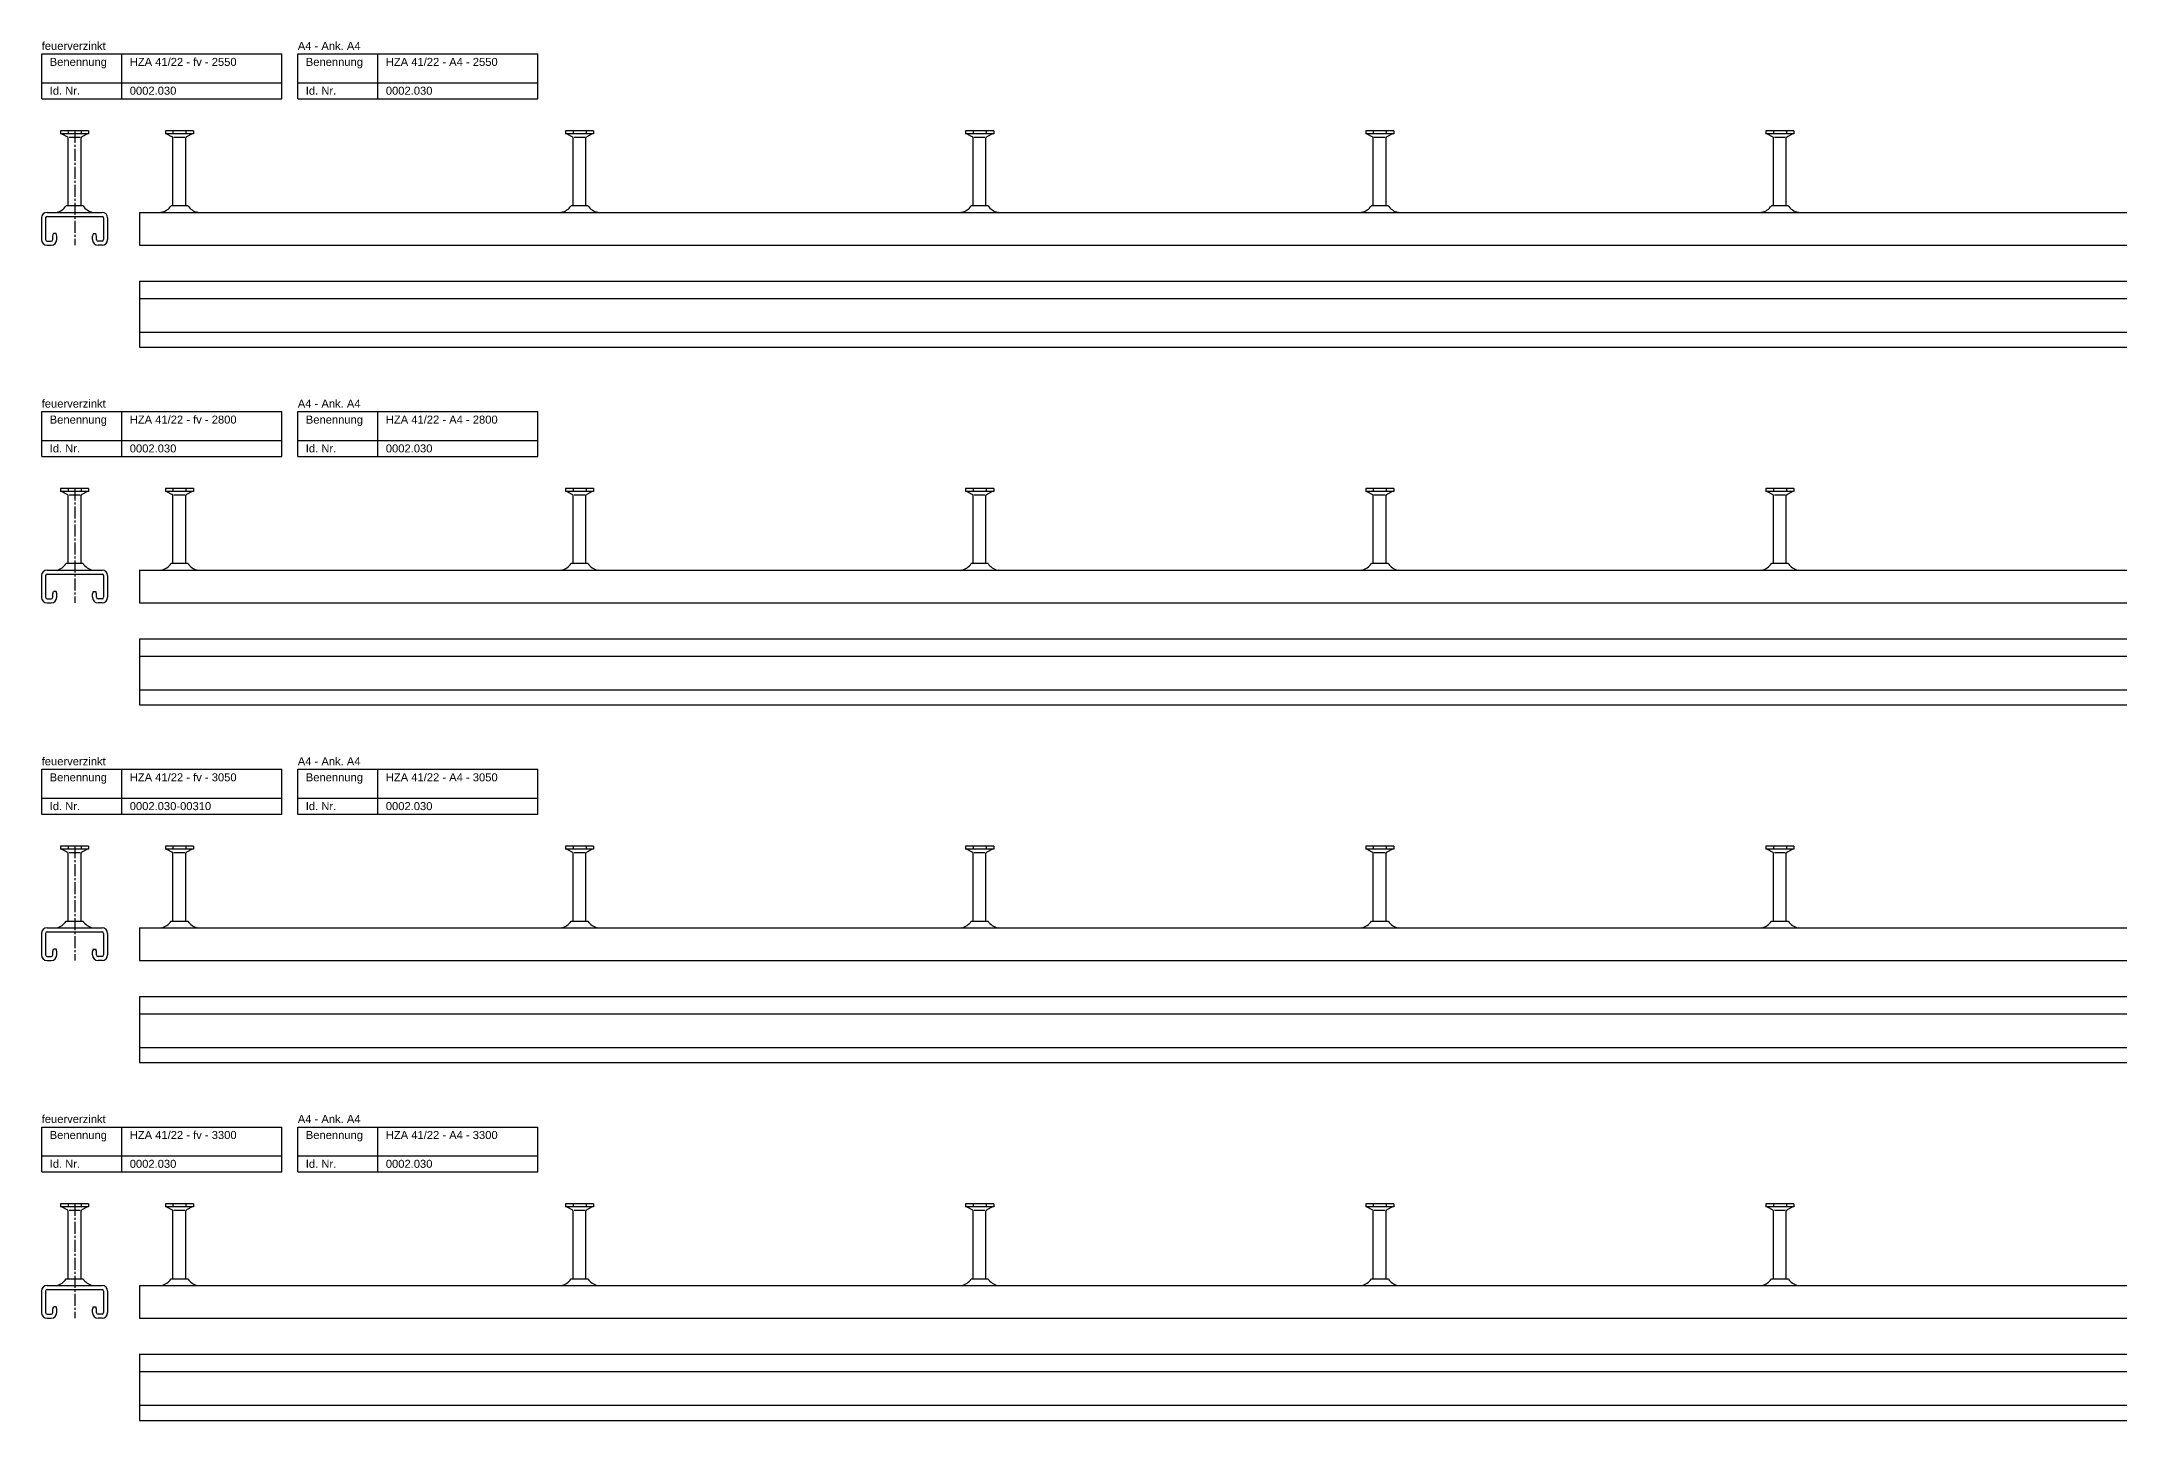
# Model space of a CAD drawing. Header units: millimetres. Extents: x -218 to 5913, y -3930 to 2743.
# Drawn here: x -218 to 1080, y -1471 to -609 of the extents above; entities that cross this region are included whole.
import ezdxf

# ---------------------------------------------------------------- set-up
doc = ezdxf.new("R2010")
doc.units = ezdxf.units.MM
doc.header["$LTSCALE"] = 10
doc.linetypes.add('MITTE2', pattern=[1.125, 0.75, -0.125, 0.125, -0.125])
doc.layers.add('HALFEN', color=2, linetype='CONTINUOUS')
doc.styles.add('ARIAL50', font='ARIAL.TTF', dxfattribs={"height": 5})

msp = doc.modelspace()

# ---------------------------------------------------------------- linework, layer by layer
at = {"layer": 'HALFEN'}
for p, q in [((-217.8, -617.2), (-67.8, -617.2)), ((-217.8, -645.2), (-217.8, -617.2)), ((-167.8, -645.2), (-167.8, -617.2)), ((-67.8, -645.2), (-67.8, -617.2)), ((-57.8, -617.2), (92.2, -617.2)), ((-57.8, -645.2), (-57.8, -617.2)), ((-7.8, -645.2), (-7.8, -617.2)), ((92.2, -645.2), (92.2, -617.2)), ((-217.8, -635.2), (-67.8, -635.2)), ((-57.8, -635.2), (92.2, -635.2)), ((-217.8, -645.2), (-67.8, -645.2)), ((-57.8, -645.2), (92.2, -645.2)), ((-188.5, -665.2), (-206, -665.2)), ((-206, -665.2), (-206, -667.1)), ((-188.5, -667.1), (-206, -667.1)), ((-205.2, -667.1), (-201.7, -669)), ((-201.3, -665.5), (-201.3, -666.9)), ((-201.3, -712), (-201.3, -669.7)), ((-200.7, -669.2), (-193.8, -669.2)), ((-193.2, -665.5), (-193.2, -666.9)), ((-193.2, -712), (-193.2, -669.7)), ((-189.2, -667.1), (-192.8, -669)), ((-188.5, -665.2), (-188.5, -667.1)), ((-123, -665.2), (-140.5, -665.2)), ((-140.5, -665.2), (-140.5, -667.1)), ((-123, -667.1), (-140.5, -667.1)), ((-139.8, -667.1), (-136.2, -669)), ((-135.8, -665.5), (-135.8, -666.9)), ((-135.8, -712), (-135.8, -669.7)), ((-135.2, -669.2), (-128.3, -669.2)), ((-127.8, -712), (-127.8, -669.7)), ((-127.7, -665.5), (-127.7, -666.9)), ((-123.8, -667.1), (-127.3, -669)), ((-123, -665.2), (-123, -667.1)), ((127, -665.2), (109.5, -665.2)), ((109.5, -665.2), (109.5, -667.1)), ((127, -667.1), (109.5, -667.1)), ((110.2, -667.1), (113.8, -669)), ((114.2, -665.5), (114.2, -666.9)), ((114.2, -712), (114.2, -669.7)), ((114.8, -669.2), (121.7, -669.2)), ((122.2, -712), (122.2, -669.7)), ((122.3, -665.5), (122.3, -666.9)), ((126.2, -667.1), (122.7, -669)), ((127, -665.2), (127, -667.1)), ((377, -665.2), (359.5, -665.2)), ((359.5, -665.2), (359.5, -667.1)), ((377, -667.1), (359.5, -667.1)), ((360.2, -667.1), (363.8, -669)), ((364.2, -665.5), (364.2, -666.9)), ((364.2, -712), (364.2, -669.7)), ((364.8, -669.2), (371.7, -669.2)), ((372.2, -712), (372.2, -669.7)), ((372.3, -665.5), (372.3, -666.9)), ((376.2, -667.1), (372.7, -669)), ((377, -665.2), (377, -667.1)), ((627, -665.2), (609.5, -665.2)), ((609.5, -665.2), (609.5, -667.1)), ((627, -667.1), (609.5, -667.1)), ((610.2, -667.1), (613.8, -669)), ((614.2, -665.5), (614.2, -666.9)), ((614.2, -712), (614.2, -669.7)), ((614.8, -669.2), (621.7, -669.2)), ((622.2, -712), (622.2, -669.7)), ((622.3, -665.5), (622.3, -666.9)), ((626.2, -667.1), (622.7, -669)), ((627, -665.2), (627, -667.1)), ((859.5, -665.2), (859.5, -667.1)), ((877, -665.2), (859.5, -665.2)), ((877, -667.1), (859.5, -667.1)), ((860.2, -667.1), (863.8, -669)), ((864.2, -665.5), (864.2, -666.9)), ((864.2, -712), (864.2, -669.7)), ((864.8, -669.2), (871.7, -669.2)), ((872.2, -712), (872.2, -669.7)), ((872.3, -665.5), (872.3, -666.9)), ((876.3, -667.1), (872.7, -669)), ((877, -665.2), (877, -667.1)), ((-202.5, -712), (-192, -712)), ((-137, -712), (-126.5, -712)), ((113, -712), (123.5, -712)), ((363, -712), (373.5, -712)), ((613, -712), (623.5, -712)), ((863, -712), (873.5, -712)), ((-217.9, -719.7), (-217.9, -733.2)), ((-215.4, -719.7), (-215.4, -733.2)), ((-214.4, -716.2), (-180.1, -716.2)), ((-214.4, -718.7), (-180.1, -718.7)), ((-179.1, -719.7), (-179.1, -733.2)), ((-176.6, -719.7), (-176.6, -733.2)), ((-156.8, -716.2), (2393.2, -716.2)), ((-156.8, -716.2), (-156.8, -736.7)), ((-214.4, -734.2), (-211.9, -734.2)), ((-214.4, -736.7), (-211.9, -736.7)), ((-210.9, -731), (-210.5, -729.5)), ((-210.9, -733.2), (-210.9, -731)), ((-208.8, -729.5), (-210.5, -729.5)), ((-208.4, -731), (-208.8, -729.5)), ((-208.4, -733.2), (-208.4, -731)), ((-185.7, -729.5), (-186.1, -731)), ((-186.1, -733.2), (-186.1, -731)), ((-185.7, -729.5), (-184, -729.5)), ((-183.6, -731), (-184, -729.5)), ((-183.6, -733.2), (-183.6, -731)), ((-180.1, -734.2), (-182.6, -734.2)), ((-180.1, -736.7), (-182.6, -736.7)), ((-156.8, -736.7), (2393.2, -736.7)), ((-156.8, -759.2), (2393.2, -759.2)), ((-156.8, -759.2), (-156.8, -800.5)), ((-156.8, -770), (2393.2, -770)), ((-156.8, -791), (2393.2, -791)), ((-156.8, -800.5), (2393.2, -800.5)), ((-217.8, -840.7), (-67.8, -840.7)), ((-217.8, -868.7), (-217.8, -840.7)), ((-167.8, -868.7), (-167.8, -840.7)), ((-67.8, -868.7), (-67.8, -840.7)), ((-57.8, -840.7), (92.2, -840.7)), ((-57.8, -868.7), (-57.8, -840.7)), ((-7.8, -868.7), (-7.8, -840.7)), ((92.2, -868.7), (92.2, -840.7)), ((-217.8, -858.7), (-67.8, -858.7)), ((-217.8, -868.7), (-67.8, -868.7)), ((-57.8, -858.7), (92.2, -858.7)), ((-57.8, -868.7), (92.2, -868.7)), ((-188.5, -888.7), (-206, -888.7)), ((-206, -888.7), (-206, -890.6)), ((-188.5, -890.6), (-206, -890.6)), ((-205.2, -890.6), (-201.7, -892.5)), ((-201.3, -889), (-201.3, -890.4)), ((-201.3, -935.5), (-201.3, -893.2)), ((-200.7, -892.7), (-193.8, -892.7)), ((-193.2, -889), (-193.2, -890.4)), ((-193.2, -935.5), (-193.2, -893.2)), ((-189.2, -890.6), (-192.8, -892.5)), ((-188.5, -888.7), (-188.5, -890.6)), ((-123, -888.7), (-140.5, -888.7)), ((-140.5, -888.7), (-140.5, -890.6)), ((-123, -890.6), (-140.5, -890.6)), ((-139.8, -890.6), (-136.2, -892.5)), ((-135.8, -889), (-135.8, -890.4)), ((-135.8, -935.5), (-135.8, -893.2)), ((-135.2, -892.7), (-128.3, -892.7)), ((-127.8, -935.5), (-127.8, -893.2)), ((-127.7, -889), (-127.7, -890.4)), ((-123.8, -890.6), (-127.3, -892.5)), ((-123, -888.7), (-123, -890.6)), ((127, -888.7), (109.5, -888.7)), ((109.5, -888.7), (109.5, -890.6)), ((127, -890.6), (109.5, -890.6)), ((110.2, -890.6), (113.8, -892.5)), ((114.2, -889), (114.2, -890.4)), ((114.2, -935.5), (114.2, -893.2)), ((114.8, -892.7), (121.7, -892.7)), ((122.2, -935.5), (122.2, -893.2)), ((122.3, -889), (122.3, -890.4)), ((126.2, -890.6), (122.7, -892.5)), ((127, -888.7), (127, -890.6)), ((377, -888.7), (359.5, -888.7)), ((359.5, -888.7), (359.5, -890.6)), ((377, -890.6), (359.5, -890.6)), ((360.2, -890.6), (363.8, -892.5)), ((364.2, -889), (364.2, -890.4)), ((364.2, -935.5), (364.2, -893.2)), ((364.8, -892.7), (371.7, -892.7)), ((372.2, -935.5), (372.2, -893.2)), ((372.3, -889), (372.3, -890.4)), ((376.2, -890.6), (372.7, -892.5)), ((377, -888.7), (377, -890.6)), ((627, -888.7), (609.5, -888.7)), ((609.5, -888.7), (609.5, -890.6)), ((627, -890.6), (609.5, -890.6)), ((610.2, -890.6), (613.8, -892.5)), ((614.2, -889), (614.2, -890.4)), ((614.2, -935.5), (614.2, -893.2)), ((614.8, -892.7), (621.7, -892.7)), ((622.2, -935.5), (622.2, -893.2)), ((622.3, -889), (622.3, -890.4)), ((626.2, -890.6), (622.7, -892.5)), ((627, -888.7), (627, -890.6)), ((859.5, -888.7), (859.5, -890.6)), ((877, -888.7), (859.5, -888.7)), ((877, -890.6), (859.5, -890.6)), ((860.2, -890.6), (863.8, -892.5)), ((864.2, -889), (864.2, -890.4)), ((864.2, -935.5), (864.2, -893.2)), ((864.8, -892.7), (871.7, -892.7)), ((872.2, -935.5), (872.2, -893.2)), ((872.3, -889), (872.3, -890.4)), ((876.3, -890.6), (872.7, -892.5)), ((877, -888.7), (877, -890.6)), ((-217.9, -943.2), (-217.9, -956.7)), ((-215.4, -943.2), (-215.4, -956.7)), ((-214.4, -939.7), (-180.1, -939.7)), ((-214.4, -942.2), (-180.1, -942.2)), ((-202.5, -935.5), (-192, -935.5)), ((-179.1, -943.2), (-179.1, -956.7)), ((-176.6, -943.2), (-176.6, -956.7)), ((-156.8, -939.7), (2643.2, -939.7)), ((-156.8, -939.7), (-156.8, -960.2)), ((-137, -935.5), (-126.5, -935.5)), ((113, -935.5), (123.5, -935.5)), ((363, -935.5), (373.5, -935.5)), ((613, -935.5), (623.5, -935.5)), ((863, -935.5), (873.5, -935.5)), ((-214.4, -957.7), (-211.9, -957.7)), ((-214.4, -960.2), (-211.9, -960.2)), ((-210.9, -954.5), (-210.5, -953)), ((-210.9, -956.7), (-210.9, -954.5)), ((-208.8, -953), (-210.5, -953)), ((-208.4, -954.5), (-208.8, -953)), ((-208.4, -956.7), (-208.4, -954.5)), ((-185.7, -953), (-186.1, -954.5)), ((-186.1, -956.7), (-186.1, -954.5)), ((-185.7, -953), (-184, -953)), ((-183.6, -954.5), (-184, -953)), ((-183.6, -956.7), (-183.6, -954.5)), ((-180.1, -957.7), (-182.6, -957.7)), ((-180.1, -960.2), (-182.6, -960.2)), ((-156.8, -960.2), (2643.2, -960.2)), ((-156.8, -982.7), (2643.2, -982.7)), ((-156.8, -982.7), (-156.8, -1024)), ((-156.8, -993.5), (2643.2, -993.5)), ((-156.8, -1014.5), (2643.2, -1014.5)), ((-156.8, -1024), (2643.2, -1024)), ((-217.8, -1064.2), (-67.8, -1064.2)), ((-217.8, -1092.2), (-217.8, -1064.2)), ((-167.8, -1092.2), (-167.8, -1064.2)), ((-67.8, -1092.2), (-67.8, -1064.2)), ((-57.8, -1064.2), (92.2, -1064.2)), ((-57.8, -1092.2), (-57.8, -1064.2)), ((-7.8, -1092.2), (-7.8, -1064.2)), ((92.2, -1092.2), (92.2, -1064.2)), ((-217.8, -1082.2), (-67.8, -1082.2)), ((-57.8, -1082.2), (92.2, -1082.2)), ((-217.8, -1092.2), (-67.8, -1092.2)), ((-57.8, -1092.2), (92.2, -1092.2)), ((-188.5, -1112.2), (-206, -1112.2)), ((-206, -1112.2), (-206, -1114.1)), ((-188.5, -1114.1), (-206, -1114.1)), ((-205.2, -1114.1), (-201.7, -1116)), ((-201.3, -1112.5), (-201.3, -1113.9)), ((-200.7, -1116.2), (-193.8, -1116.2)), ((-193.2, -1112.5), (-193.2, -1113.9)), ((-189.2, -1114.1), (-192.8, -1116)), ((-188.5, -1112.2), (-188.5, -1114.1)), ((-123, -1112.2), (-140.5, -1112.2)), ((-140.5, -1112.2), (-140.5, -1114.1)), ((-123, -1114.1), (-140.5, -1114.1)), ((-139.8, -1114.1), (-136.2, -1116)), ((-135.8, -1112.5), (-135.8, -1113.9)), ((-135.2, -1116.2), (-128.3, -1116.2)), ((-127.7, -1112.5), (-127.7, -1113.9)), ((-123.8, -1114.1), (-127.3, -1116)), ((-123, -1112.2), (-123, -1114.1)), ((127, -1112.2), (109.5, -1112.2)), ((109.5, -1112.2), (109.5, -1114.1)), ((127, -1114.1), (109.5, -1114.1)), ((110.2, -1114.1), (113.8, -1116)), ((114.2, -1112.5), (114.2, -1113.9)), ((114.8, -1116.2), (121.7, -1116.2)), ((122.3, -1112.5), (122.3, -1113.9)), ((126.2, -1114.1), (122.7, -1116)), ((127, -1112.2), (127, -1114.1)), ((377, -1112.2), (359.5, -1112.2)), ((359.5, -1112.2), (359.5, -1114.1)), ((377, -1114.1), (359.5, -1114.1)), ((360.2, -1114.1), (363.8, -1116)), ((364.2, -1112.5), (364.2, -1113.9)), ((364.8, -1116.2), (371.7, -1116.2)), ((372.3, -1112.5), (372.3, -1113.9)), ((376.2, -1114.1), (372.7, -1116)), ((377, -1112.2), (377, -1114.1)), ((627, -1112.2), (609.5, -1112.2)), ((609.5, -1112.2), (609.5, -1114.1)), ((627, -1114.1), (609.5, -1114.1)), ((610.2, -1114.1), (613.8, -1116)), ((614.2, -1112.5), (614.2, -1113.9)), ((614.8, -1116.2), (621.7, -1116.2)), ((622.3, -1112.5), (622.3, -1113.9)), ((626.2, -1114.1), (622.7, -1116)), ((627, -1112.2), (627, -1114.1)), ((859.5, -1112.2), (859.5, -1114.1)), ((877, -1112.2), (859.5, -1112.2)), ((877, -1114.1), (859.5, -1114.1)), ((860.2, -1114.1), (863.8, -1116)), ((864.2, -1112.5), (864.2, -1113.9)), ((864.8, -1116.2), (871.7, -1116.2)), ((872.3, -1112.5), (872.3, -1113.9)), ((876.3, -1114.1), (872.7, -1116)), ((877, -1112.2), (877, -1114.1)), ((-201.3, -1159), (-201.3, -1116.7)), ((-193.2, -1159), (-193.2, -1116.7)), ((-135.8, -1159), (-135.8, -1116.7)), ((-127.8, -1159), (-127.8, -1116.7)), ((114.2, -1159), (114.2, -1116.7)), ((122.2, -1159), (122.2, -1116.7)), ((364.2, -1159), (364.2, -1116.7)), ((372.2, -1159), (372.2, -1116.7)), ((614.2, -1159), (614.2, -1116.7)), ((622.2, -1159), (622.2, -1116.7)), ((864.2, -1159), (864.2, -1116.7)), ((872.2, -1159), (872.2, -1116.7)), ((-217.9, -1166.7), (-217.9, -1180.2)), ((-215.4, -1166.7), (-215.4, -1180.2)), ((-214.4, -1163.2), (-180.1, -1163.2)), ((-214.4, -1165.7), (-180.1, -1165.7)), ((-202.5, -1159), (-192, -1159)), ((-179.1, -1166.7), (-179.1, -1180.2)), ((-176.6, -1166.7), (-176.6, -1180.2)), ((-156.8, -1163.2), (2893.2, -1163.2)), ((-156.8, -1163.2), (-156.8, -1183.7)), ((-137, -1159), (-126.5, -1159)), ((113, -1159), (123.5, -1159)), ((363, -1159), (373.5, -1159)), ((613, -1159), (623.5, -1159)), ((863, -1159), (873.5, -1159)), ((-214.4, -1181.2), (-211.9, -1181.2)), ((-210.9, -1178), (-210.5, -1176.5)), ((-210.9, -1180.2), (-210.9, -1178)), ((-208.8, -1176.5), (-210.5, -1176.5)), ((-208.4, -1178), (-208.8, -1176.5)), ((-208.4, -1180.2), (-208.4, -1178)), ((-185.7, -1176.5), (-186.1, -1178)), ((-186.1, -1180.2), (-186.1, -1178)), ((-185.7, -1176.5), (-184, -1176.5)), ((-183.6, -1178), (-184, -1176.5)), ((-183.6, -1180.2), (-183.6, -1178)), ((-180.1, -1181.2), (-182.6, -1181.2)), ((-214.4, -1183.7), (-211.9, -1183.7)), ((-180.1, -1183.7), (-182.6, -1183.7)), ((-156.8, -1183.7), (2893.2, -1183.7)), ((-156.8, -1206.2), (2893.2, -1206.2)), ((-156.8, -1206.2), (-156.8, -1247.5)), ((-156.8, -1217), (2893.2, -1217)), ((-156.8, -1238), (2893.2, -1238)), ((-156.8, -1247.5), (2893.2, -1247.5)), ((-217.8, -1287.7), (-67.8, -1287.7)), ((-217.8, -1315.7), (-217.8, -1287.7)), ((-167.8, -1315.7), (-167.8, -1287.7)), ((-67.8, -1315.7), (-67.8, -1287.7)), ((-57.8, -1287.7), (92.2, -1287.7)), ((-57.8, -1315.7), (-57.8, -1287.7)), ((-7.8, -1315.7), (-7.8, -1287.7)), ((92.2, -1315.7), (92.2, -1287.7)), ((-217.8, -1305.7), (-67.8, -1305.7)), ((-57.8, -1305.7), (92.2, -1305.7)), ((-217.8, -1315.7), (-67.8, -1315.7)), ((-57.8, -1315.7), (92.2, -1315.7)), ((-188.5, -1335.7), (-206, -1335.7)), ((-206, -1335.7), (-206, -1337.6)), ((-201.3, -1336), (-201.3, -1337.4)), ((-193.2, -1336), (-193.2, -1337.4)), ((-188.5, -1335.7), (-188.5, -1337.6)), ((-123, -1335.7), (-140.5, -1335.7)), ((-140.5, -1335.7), (-140.5, -1337.6)), ((-135.8, -1336), (-135.8, -1337.4)), ((-127.7, -1336), (-127.7, -1337.4)), ((-123, -1335.7), (-123, -1337.6)), ((127, -1335.7), (109.5, -1335.7)), ((109.5, -1335.7), (109.5, -1337.6)), ((114.2, -1336), (114.2, -1337.4)), ((122.3, -1336), (122.3, -1337.4)), ((127, -1335.7), (127, -1337.6)), ((377, -1335.7), (359.5, -1335.7)), ((359.5, -1335.7), (359.5, -1337.6)), ((364.2, -1336), (364.2, -1337.4)), ((372.3, -1336), (372.3, -1337.4)), ((377, -1335.7), (377, -1337.6)), ((627, -1335.7), (609.5, -1335.7)), ((609.5, -1335.7), (609.5, -1337.6)), ((614.2, -1336), (614.2, -1337.4)), ((622.3, -1336), (622.3, -1337.4)), ((627, -1335.7), (627, -1337.6)), ((859.5, -1335.7), (859.5, -1337.6)), ((877, -1335.7), (859.5, -1335.7)), ((864.2, -1336), (864.2, -1337.4)), ((872.3, -1336), (872.3, -1337.4)), ((877, -1335.7), (877, -1337.6)), ((-188.5, -1337.6), (-206, -1337.6)), ((-205.2, -1337.6), (-201.7, -1339.5)), ((-201.3, -1382.5), (-201.3, -1340.2)), ((-200.7, -1339.7), (-193.8, -1339.7)), ((-193.2, -1382.5), (-193.2, -1340.2)), ((-189.2, -1337.6), (-192.8, -1339.5)), ((-123, -1337.6), (-140.5, -1337.6)), ((-139.8, -1337.6), (-136.2, -1339.5)), ((-135.8, -1382.5), (-135.8, -1340.2)), ((-135.2, -1339.7), (-128.3, -1339.7)), ((-127.8, -1382.5), (-127.8, -1340.2)), ((-123.8, -1337.6), (-127.3, -1339.5)), ((127, -1337.6), (109.5, -1337.6)), ((110.2, -1337.6), (113.8, -1339.5)), ((114.2, -1382.5), (114.2, -1340.2)), ((114.8, -1339.7), (121.7, -1339.7)), ((122.2, -1382.5), (122.2, -1340.2)), ((126.2, -1337.6), (122.7, -1339.5)), ((377, -1337.6), (359.5, -1337.6)), ((360.2, -1337.6), (363.8, -1339.5)), ((364.2, -1382.5), (364.2, -1340.2)), ((364.8, -1339.7), (371.7, -1339.7)), ((372.2, -1382.5), (372.2, -1340.2)), ((376.2, -1337.6), (372.7, -1339.5)), ((627, -1337.6), (609.5, -1337.6)), ((610.2, -1337.6), (613.8, -1339.5)), ((614.2, -1382.5), (614.2, -1340.2)), ((614.8, -1339.7), (621.7, -1339.7)), ((622.2, -1382.5), (622.2, -1340.2)), ((626.2, -1337.6), (622.7, -1339.5)), ((877, -1337.6), (859.5, -1337.6)), ((860.2, -1337.6), (863.8, -1339.5)), ((864.2, -1382.5), (864.2, -1340.2)), ((864.8, -1339.7), (871.7, -1339.7)), ((872.2, -1382.5), (872.2, -1340.2)), ((876.3, -1337.6), (872.7, -1339.5)), ((-214.4, -1386.7), (-180.1, -1386.7)), ((-202.5, -1382.5), (-192, -1382.5)), ((-156.8, -1386.7), (3143.2, -1386.7)), ((-156.8, -1386.7), (-156.8, -1407.2)), ((-137, -1382.5), (-126.5, -1382.5)), ((113, -1382.5), (123.5, -1382.5)), ((363, -1382.5), (373.5, -1382.5)), ((613, -1382.5), (623.5, -1382.5)), ((863, -1382.5), (873.5, -1382.5)), ((-217.9, -1390.2), (-217.9, -1403.7)), ((-215.4, -1390.2), (-215.4, -1403.7)), ((-214.4, -1389.2), (-180.1, -1389.2)), ((-210.9, -1401.5), (-210.5, -1400)), ((-210.9, -1403.7), (-210.9, -1401.5)), ((-208.8, -1400), (-210.5, -1400)), ((-208.4, -1401.5), (-208.8, -1400)), ((-208.4, -1403.7), (-208.4, -1401.5)), ((-185.7, -1400), (-186.1, -1401.5)), ((-186.1, -1403.7), (-186.1, -1401.5)), ((-185.7, -1400), (-184, -1400)), ((-183.6, -1401.5), (-184, -1400)), ((-183.6, -1403.7), (-183.6, -1401.5)), ((-179.1, -1390.2), (-179.1, -1403.7)), ((-176.6, -1390.2), (-176.6, -1403.7)), ((-214.4, -1404.7), (-211.9, -1404.7)), ((-214.4, -1407.2), (-211.9, -1407.2)), ((-180.1, -1404.7), (-182.6, -1404.7)), ((-180.1, -1407.2), (-182.6, -1407.2)), ((-156.8, -1407.2), (3143.2, -1407.2)), ((-156.8, -1429.7), (3143.2, -1429.7)), ((-156.8, -1429.7), (-156.8, -1471)), ((-156.8, -1440.5), (3143.2, -1440.5)), ((-156.8, -1461.5), (3143.2, -1461.5)), ((-156.8, -1471), (3143.2, -1471))]:
    msp.add_line(p, q, dxfattribs=at)
at = {"layer": 'HALFEN', "color": 1, "linetype": 'MITTE2'}
for p, q in [((-197.2, -665.2), (-197.2, -736.7)), ((-197.2, -888.7), (-197.2, -960.2)), ((-197.2, -1112.2), (-197.2, -1183.7)), ((-197.2, -1335.7), (-197.2, -1407.2))]:
    msp.add_line(p, q, dxfattribs=at)
at = {"layer": 'HALFEN'}
for centre, radius, start, end in [((-202.1, -669.7), 0.8, 0, 62.3005), ((-192.4, -669.7), 0.8, 117.6995, 180), ((-136.6, -669.7), 0.8, 0, 62.3005), ((-127, -669.7), 0.8, 117.6995, 180), ((113.4, -669.7), 0.8, 0, 62.3005), ((123, -669.7), 0.8, 117.6995, 180), ((363.4, -669.7), 0.8, 0, 62.3005), ((373.1, -669.7), 0.8, 117.6995, 180), ((613.5, -669.7), 0.8, 0, 62.3005), ((623, -669.7), 0.8, 117.6995, 180), ((863.4, -669.7), 0.8, 0, 62.3005), ((873.1, -669.7), 0.8, 117.6995, 180), ((-210.8, -706.5), 10, 283.1804, 326.0185), ((-183.7, -706.5), 10, 213.9815, 256.8196), ((-145.3, -706.5), 10, 283.1804, 326.0185), ((-118.2, -706.5), 10, 213.9815, 256.8196), ((104.7, -706.5), 10, 283.1804, 326.0185), ((131.8, -706.5), 10, 213.9815, 256.8196), ((354.7, -706.5), 10, 283.1804, 326.0185), ((381.8, -706.5), 10, 213.9815, 256.8196), ((604.7, -706.5), 10, 283.1804, 326.0185), ((631.8, -706.5), 10, 213.9815, 256.8196), ((854.7, -706.5), 10, 283.1804, 326.0185), ((881.8, -706.5), 10, 213.9815, 256.8196), ((-214.4, -719.7), 3.5, 90, 180), ((-214.4, -719.7), 1, 90, 180), ((-180.1, -719.7), 3.5, 0, 90), ((-180.1, -719.7), 1, 0, 90), ((-143.5, -714.2), 2, 270, 283.1804), ((-120, -714.2), 2, 256.8196, 270), ((106.5, -714.2), 2, 270, 283.1804), ((130, -714.2), 2, 256.8196, 270), ((356.5, -714.2), 2, 270, 283.1804), ((380, -714.2), 2, 256.8196, 270), ((606.5, -714.2), 2, 270, 283.1804), ((630, -714.2), 2, 256.8196, 270), ((856.5, -714.2), 2, 270, 283.1804), ((880, -714.2), 2, 256.8196, 270), ((-214.4, -733.2), 3.5, 180, 270), ((-214.4, -733.2), 1, 180, 270), ((-211.9, -733.2), 1, 270, 0), ((-211.9, -733.2), 3.5, 270, 0), ((-182.6, -733.2), 3.5, 180, 270), ((-182.6, -733.2), 1, 180, 270), ((-180.1, -733.2), 1, 270, 0), ((-180.1, -733.2), 3.5, 270, 0), ((-202.1, -893.2), 0.8, 0, 62.3005), ((-192.4, -893.2), 0.8, 117.6995, 180), ((-136.6, -893.2), 0.8, 0, 62.3005), ((-127, -893.2), 0.8, 117.6995, 180), ((113.4, -893.2), 0.8, 0, 62.3005), ((123, -893.2), 0.8, 117.6995, 180), ((363.4, -893.2), 0.8, 0, 62.3005), ((373.1, -893.2), 0.8, 117.6995, 180), ((613.5, -893.2), 0.8, 0, 62.3005), ((623, -893.2), 0.8, 117.6995, 180), ((863.4, -893.2), 0.8, 0, 62.3005), ((873.1, -893.2), 0.8, 117.6995, 180), ((-214.4, -943.2), 3.5, 90, 180), ((-214.4, -943.2), 1, 90, 180), ((-210.8, -930), 10, 283.1804, 326.0185), ((-183.7, -930), 10, 213.9815, 256.8196), ((-180.1, -943.2), 3.5, 0, 90), ((-180.1, -943.2), 1, 0, 90), ((-143.5, -937.7), 2, 270, 283.1804), ((-145.3, -930), 10, 283.1804, 326.0185), ((-118.2, -930), 10, 213.9815, 256.8196), ((-120, -937.7), 2, 256.8196, 270), ((106.5, -937.7), 2, 270, 283.1804), ((104.7, -930), 10, 283.1804, 326.0185), ((131.8, -930), 10, 213.9815, 256.8196), ((130, -937.7), 2, 256.8196, 270), ((356.5, -937.7), 2, 270, 283.1804), ((354.7, -930), 10, 283.1804, 326.0185), ((381.8, -930), 10, 213.9815, 256.8196), ((380, -937.7), 2, 256.8196, 270), ((606.5, -937.7), 2, 270, 283.1804), ((604.7, -930), 10, 283.1804, 326.0185), ((631.8, -930), 10, 213.9815, 256.8196), ((630, -937.7), 2, 256.8196, 270), ((856.5, -937.7), 2, 270, 283.1804), ((854.7, -930), 10, 283.1804, 326.0185), ((881.8, -930), 10, 213.9815, 256.8196), ((880, -937.7), 2, 256.8196, 270), ((-214.4, -956.7), 3.5, 180, 270), ((-214.4, -956.7), 1, 180, 270), ((-211.9, -956.7), 1, 270, 0), ((-211.9, -956.7), 3.5, 270, 0), ((-182.6, -956.7), 3.5, 180, 270), ((-182.6, -956.7), 1, 180, 270), ((-180.1, -956.7), 1, 270, 0), ((-180.1, -956.7), 3.5, 270, 0), ((-202.1, -1116.7), 0.8, 0, 62.3005), ((-192.4, -1116.7), 0.8, 117.6995, 180), ((-136.6, -1116.7), 0.8, 0, 62.3005), ((-127, -1116.7), 0.8, 117.6995, 180), ((113.4, -1116.7), 0.8, 0, 62.3005), ((123, -1116.7), 0.8, 117.6995, 180), ((363.4, -1116.7), 0.8, 0, 62.3005), ((373.1, -1116.7), 0.8, 117.6995, 180), ((613.5, -1116.7), 0.8, 0, 62.3005), ((623, -1116.7), 0.8, 117.6995, 180), ((863.4, -1116.7), 0.8, 0, 62.3005), ((873.1, -1116.7), 0.8, 117.6995, 180), ((-214.4, -1166.7), 3.5, 90, 180), ((-214.4, -1166.7), 1, 90, 180), ((-210.8, -1153.5), 10, 283.1804, 326.0185), ((-183.7, -1153.5), 10, 213.9815, 256.8196), ((-180.1, -1166.7), 3.5, 0, 90), ((-180.1, -1166.7), 1, 0, 90), ((-143.5, -1161.2), 2, 270, 283.1804), ((-145.3, -1153.5), 10, 283.1804, 326.0185), ((-118.2, -1153.5), 10, 213.9815, 256.8196), ((-120, -1161.2), 2, 256.8196, 270), ((106.5, -1161.2), 2, 270, 283.1804), ((104.7, -1153.5), 10, 283.1804, 326.0185), ((131.8, -1153.5), 10, 213.9815, 256.8196), ((130, -1161.2), 2, 256.8196, 270), ((356.5, -1161.2), 2, 270, 283.1804), ((354.7, -1153.5), 10, 283.1804, 326.0185), ((381.8, -1153.5), 10, 213.9815, 256.8196), ((380, -1161.2), 2, 256.8196, 270), ((606.5, -1161.2), 2, 270, 283.1804), ((604.7, -1153.5), 10, 283.1804, 326.0185), ((631.8, -1153.5), 10, 213.9815, 256.8196), ((630, -1161.2), 2, 256.8196, 270), ((856.5, -1161.2), 2, 270, 283.1804), ((854.7, -1153.5), 10, 283.1804, 326.0185), ((881.8, -1153.5), 10, 213.9815, 256.8196), ((880, -1161.2), 2, 256.8196, 270), ((-214.4, -1180.2), 3.5, 180, 270), ((-214.4, -1180.2), 1, 180, 270), ((-211.9, -1180.2), 1, 270, 0), ((-211.9, -1180.2), 3.5, 270, 0), ((-182.6, -1180.2), 3.5, 180, 270), ((-182.6, -1180.2), 1, 180, 270), ((-180.1, -1180.2), 1, 270, 0), ((-180.1, -1180.2), 3.5, 270, 0), ((-202.1, -1340.2), 0.8, 0, 62.3005), ((-192.4, -1340.2), 0.8, 117.6995, 180), ((-136.6, -1340.2), 0.8, 0, 62.3005), ((-127, -1340.2), 0.8, 117.6995, 180), ((113.4, -1340.2), 0.8, 0, 62.3005), ((123, -1340.2), 0.8, 117.6995, 180), ((363.4, -1340.2), 0.8, 0, 62.3005), ((373.1, -1340.2), 0.8, 117.6995, 180), ((613.5, -1340.2), 0.8, 0, 62.3005), ((623, -1340.2), 0.8, 117.6995, 180), ((863.4, -1340.2), 0.8, 0, 62.3005), ((873.1, -1340.2), 0.8, 117.6995, 180), ((-214.4, -1390.2), 3.5, 90, 180), ((-210.8, -1377), 10, 283.1804, 326.0185), ((-183.7, -1377), 10, 213.9815, 256.8196), ((-180.1, -1390.2), 3.5, 0, 90), ((-143.5, -1384.7), 2, 270, 283.1804), ((-145.3, -1377), 10, 283.1804, 326.0185), ((-118.2, -1377), 10, 213.9815, 256.8196), ((-120, -1384.7), 2, 256.8196, 270), ((106.5, -1384.7), 2, 270, 283.1804), ((104.7, -1377), 10, 283.1804, 326.0185), ((131.8, -1377), 10, 213.9815, 256.8196), ((130, -1384.7), 2, 256.8196, 270), ((356.5, -1384.7), 2, 270, 283.1804), ((354.7, -1377), 10, 283.1804, 326.0185), ((381.8, -1377), 10, 213.9815, 256.8196), ((380, -1384.7), 2, 256.8196, 270), ((606.5, -1384.7), 2, 270, 283.1804), ((604.7, -1377), 10, 283.1804, 326.0185), ((631.8, -1377), 10, 213.9815, 256.8196), ((630, -1384.7), 2, 256.8196, 270), ((856.5, -1384.7), 2, 270, 283.1804), ((854.7, -1377), 10, 283.1804, 326.0185), ((881.8, -1377), 10, 213.9815, 256.8196), ((880, -1384.7), 2, 256.8196, 270), ((-214.4, -1390.2), 1, 90, 180), ((-180.1, -1390.2), 1, 0, 90), ((-214.4, -1403.7), 3.5, 180, 270), ((-214.4, -1403.7), 1, 180, 270), ((-211.9, -1403.7), 1, 270, 0), ((-211.9, -1403.7), 3.5, 270, 0), ((-182.6, -1403.7), 3.5, 180, 270), ((-182.6, -1403.7), 1, 180, 270), ((-180.1, -1403.7), 1, 270, 0), ((-180.1, -1403.7), 3.5, 270, 0)]:
    msp.add_arc(centre, radius, start, end, dxfattribs=at)

# ---------------------------------------------------------------- texts
at = {"layer": 'HALFEN', "style": 'ARIAL50'}
for s, p in [('feuerverzinkt', (-217.8, -614.7)), ('A4 - Ank. A4', (-57.8, -614.7)), ('Benennung', (-212.8, -624.7)), ('HZA 41/22 - fv - 2550', (-162.8, -624.7)), ('Benennung', (-52.8, -624.7)), ('HZA 41/22 - A4 - 2550', (-2.8, -624.7)), ('Id. Nr.', (-212.8, -642.7)), ('0002.030', (-162.8, -642.7)), ('Id. Nr.', (-52.8, -642.7)), ('0002.030', (-2.8, -642.7)), ('feuerverzinkt', (-217.8, -838.2)), ('Benennung', (-212.8, -848.2)), ('HZA 41/22 - fv - 2800', (-162.8, -848.2)), ('A4 - Ank. A4', (-57.8, -838.2)), ('Benennung', (-52.8, -848.2)), ('HZA 41/22 - A4 - 2800', (-2.8, -848.2)), ('Id. Nr.', (-212.8, -866.2)), ('0002.030', (-162.8, -866.2)), ('Id. Nr.', (-52.8, -866.2)), ('0002.030', (-2.8, -866.2)), ('feuerverzinkt', (-217.8, -1061.7)), ('A4 - Ank. A4', (-57.8, -1061.7)), ('Benennung', (-212.8, -1071.7)), ('HZA 41/22 - fv - 3050', (-162.8, -1071.7)), ('Benennung', (-52.8, -1071.7)), ('HZA 41/22 - A4 - 3050', (-2.8, -1071.7)), ('Id. Nr.', (-212.8, -1089.7)), ('0002.030-00310', (-162.8, -1089.7)), ('Id. Nr.', (-52.8, -1089.7)), ('0002.030', (-2.8, -1089.7)), ('feuerverzinkt', (-217.8, -1285.2)), ('A4 - Ank. A4', (-57.8, -1285.2)), ('Benennung', (-212.8, -1295.2)), ('HZA 41/22 - fv - 3300', (-162.8, -1295.2)), ('Benennung', (-52.8, -1295.2)), ('HZA 41/22 - A4 - 3300', (-2.8, -1295.2)), ('Id. Nr.', (-212.8, -1313.2)), ('0002.030', (-162.8, -1313.2)), ('Id. Nr.', (-52.8, -1313.2)), ('0002.030', (-2.8, -1313.2))]:
    msp.add_text(s, height=5, dxfattribs=at).set_placement(p)

doc.saveas('drawing.dxf')
